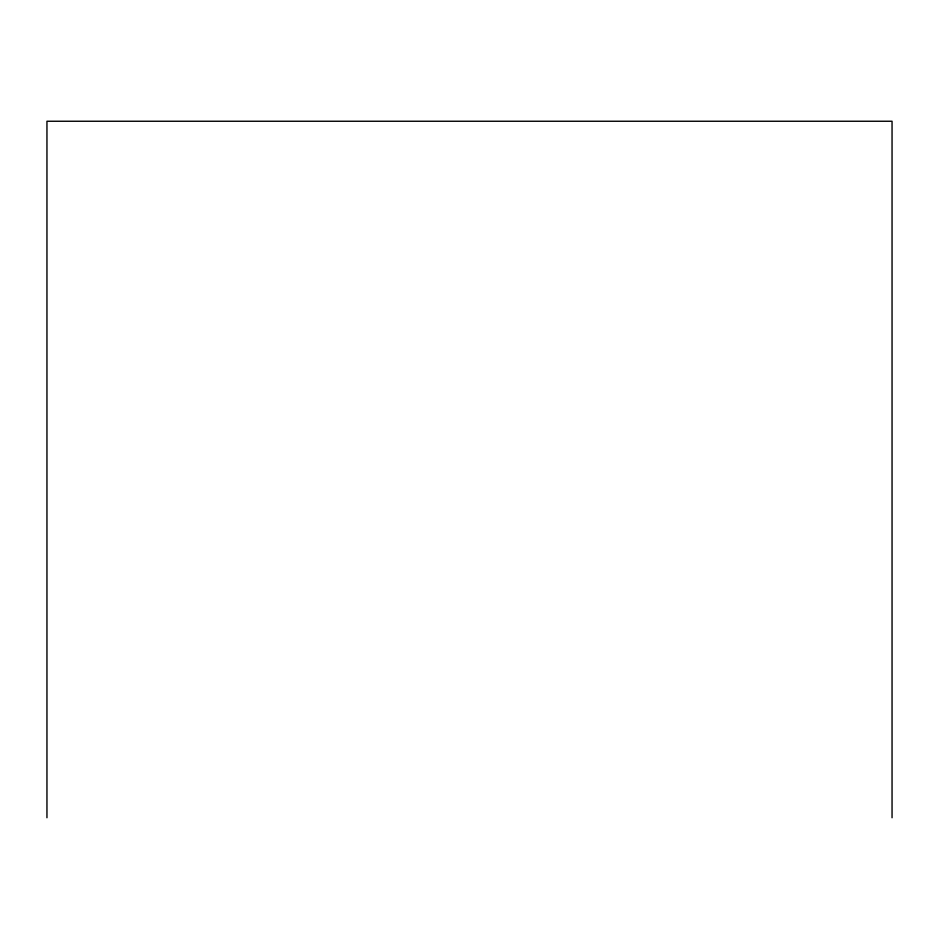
<?xml version="1.0" encoding="UTF-8"?>
<svg xmlns="http://www.w3.org/2000/svg" width="939" height="939" viewBox="0 0 939 939"><rect width="100%" height="100%" fill="white"/><g stroke="black" fill="none" stroke-linecap="round" stroke-linejoin="round"><path stroke-width="1.41" d="M892.05 817.752L892.05 121.248L46.95 121.248L46.95 817.752"/></g></svg>
